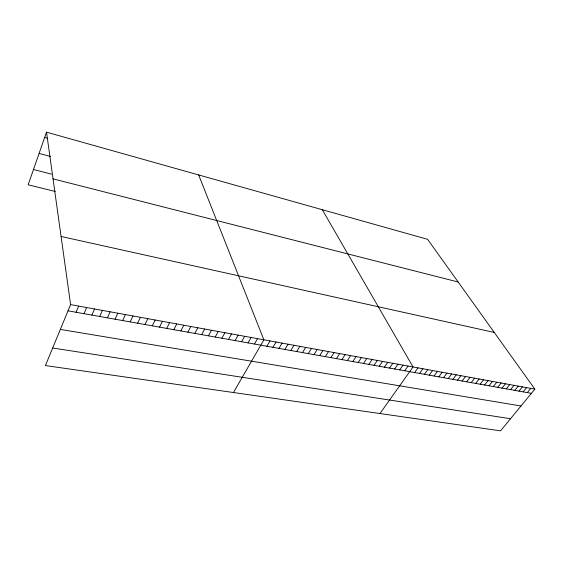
<?xml version="1.0" encoding="UTF-8"?>
<svg xmlns="http://www.w3.org/2000/svg" width="563" height="563" viewBox="0 0 563 563"><rect width="100%" height="100%" fill="white"/><g stroke="black" fill="none" stroke-linecap="round" stroke-linejoin="round"><path stroke-width="0.84" d="M46.511 132.157L70.6 304.611L45.399 365.556L500.563 430.843L534.85 389.139L427.606 239.324L46.511 132.157L28.15 184.777L55.294 191.49M76.061 312.261L78.658 306.082M84.014 313.675L86.639 307.532M91.889 315.083L94.535 308.974M99.693 316.469L102.367 310.396M107.42 317.849L110.116 311.811M115.077 319.207L117.801 313.204M122.664 320.558L125.408 314.59M130.18 321.902L132.945 315.963M137.625 323.225L140.412 317.321M145.008 324.541L147.809 318.672M152.313 325.843L155.142 320.002M159.561 327.131L162.404 321.325M166.732 328.405L169.597 322.634M173.847 329.672L176.733 323.936M180.899 330.931L183.798 325.224M187.88 332.177L190.801 326.498M194.805 333.409L197.74 327.757M201.667 334.626L204.622 329.01M208.472 335.837L211.442 330.256M215.214 337.04L218.198 331.487M221.892 338.229L224.897 332.705M228.515 339.412L231.534 333.915M235.088 340.58L238.121 335.112M241.597 341.741L244.645 336.301M248.051 342.888L251.112 337.476M254.448 344.028L257.523 338.644M233.455 392.531L263.878 339.806L198.655 174.938M266.897 346.245L270.001 340.918M272.956 347.322L276.067 342.022M278.959 348.391L282.091 343.12M284.92 349.454L288.059 344.204M290.825 350.503L293.977 345.281M296.687 351.551L299.854 346.351M302.5 352.586L305.674 347.413M308.271 353.613L311.452 348.462M313.992 354.627L317.187 349.51M319.671 355.64L322.873 350.545M325.301 356.646L328.518 351.572M330.889 357.639L334.112 352.586M336.428 358.624L339.665 353.599M341.931 359.602L345.175 354.606M347.385 360.573L350.636 355.598M352.797 361.537L356.062 356.583M358.174 362.495L361.439 357.561M363.501 363.445L366.78 358.54M368.793 364.388L372.08 359.504M374.043 365.324L377.337 360.461M379.251 366.253L382.551 361.411M384.423 367.167L387.731 362.354M389.554 368.082L392.868 363.283M394.642 368.99L397.971 364.212M399.702 369.891L403.031 365.134M404.713 370.785L408.055 366.049M379.983 413.545L413.038 366.956L322.303 209.71M414.635 372.551L417.985 367.857M419.541 373.424L422.897 368.751M424.411 374.289L427.774 369.638M429.245 375.155L432.616 370.524M434.045 376.007L437.416 371.397M438.809 376.858L442.187 372.263M443.538 377.696L446.923 373.128M448.232 378.533L451.617 373.98M452.891 379.363L456.283 374.831M457.522 380.187L460.914 375.676M462.11 381.003L465.517 376.513M466.678 381.82L470.084 377.344M471.203 382.622L474.616 378.167M475.7 383.424L479.12 378.99M480.169 384.219L483.589 379.8M484.602 385.008L488.022 380.609M489.001 385.796L492.428 381.411M493.371 386.57L496.805 382.207M497.713 387.344L501.154 383.002M502.027 388.111L505.468 383.783M506.313 388.878L509.754 384.564M510.564 389.631L514.005 385.338M514.786 390.384L518.234 386.112M518.98 391.13L522.429 386.872M523.147 391.876L526.595 387.633M527.285 392.608L530.74 388.386M52.655 348.011L510.521 418.724M60.347 329.418L521.007 405.979M68.032 310.832L531.395 393.34M70.6 304.611L534.85 389.139M61.085 236.467L494.272 332.451M53.035 178.858L458.169 282.014M33.477 169.505L51.529 174.143M39.093 153.425L50.501 156.479M44.66 137.471L47.735 138.329"/></g></svg>
